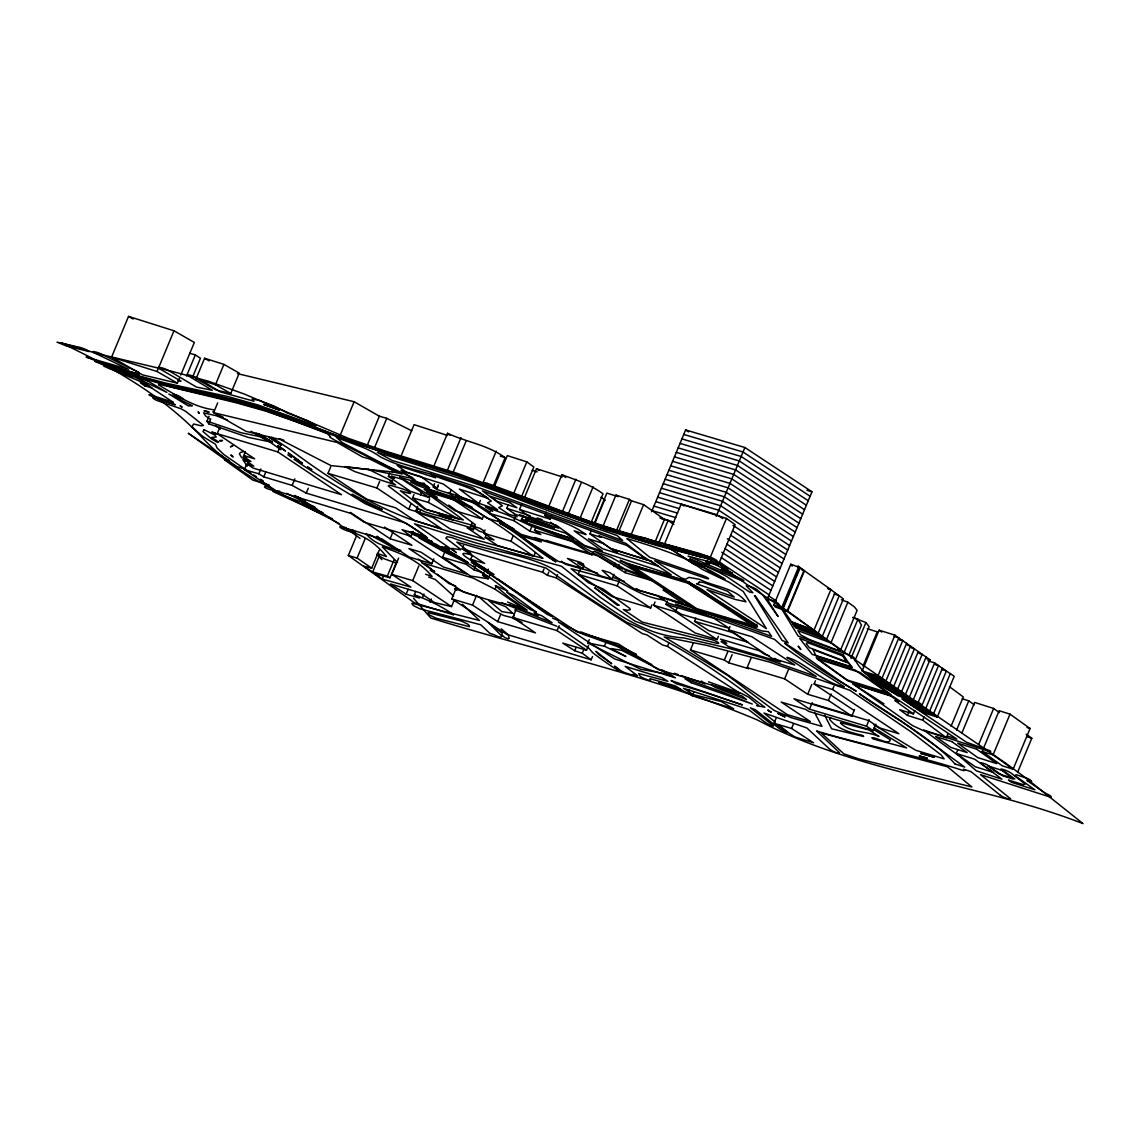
<?xml version="1.0" encoding="UTF-8"?>
<svg xmlns="http://www.w3.org/2000/svg" width="1140" height="1140" viewBox="0 0 1140 1140"><rect width="100%" height="100%" fill="white"/><g stroke="black" fill="none" stroke-linecap="round" stroke-linejoin="round"><path stroke-width="1.5" d="M179.422 378.295L177.384 383.183L142.486 374.861L111.578 357.134L128.535 316.407L173.993 330.785L194.341 342.456L180.775 375.046M144.823 385.833L140.405 382.855L147.502 384.992L151.919 387.971L144.823 385.833L146.177 382.57M177.384 383.183L157.035 371.512L173.993 330.785M186.504 376.086L195.325 354.896L189.839 353.286M192.29 377.796L200.426 358.245L195.325 354.896M196.123 378.637L204.602 358.274L223.924 364.387L239.229 373.094L230.764 393.457L216.187 390.051L196.123 378.637L215.446 384.75L230.764 393.457M215.446 384.75L223.924 364.387M206.995 421.145L241.11 432.73L260.233 436.72L270.55 441.964L248.306 437.404L208.691 423.809L206.995 421.145L209.033 416.257M208.691 423.809L210.729 418.922M213.608 412.666L337.169 442.463L362.406 456.941L369.802 459.064L396.392 472.33L330.971 465.59L280.312 439.527L246.012 431.348L213.608 412.666L217.683 402.89M245.428 451.568L243.404 456.456L246.653 457.439L243.903 455.587L254.647 458.822L217.213 433.684L219.92 427.158M248.634 460.902L247.28 464.165L253.878 466.16L243.832 459.392L245.186 456.128M413.165 531.311L411.127 536.199L364.002 522.149L350.963 513.442L276.137 490.841L244.345 469.68L246.383 464.792M411.127 536.199L401.993 529.673L425.876 536.626L405.755 523.018L306.233 493.121L292.139 485.426L263.753 476.848L258.837 473.812L260.875 468.925M263.753 476.848L265.791 471.96M247.28 464.165L253.009 468.027L341.53 494.717L277.832 451.939L279.87 447.051M292.139 485.426L294.847 478.9M306.233 493.121L308.27 488.234M339.891 435.95L354.127 401.736L379.349 416.214L386.759 418.323L411.782 430.82M328.007 473.328L376.913 488.02L408.719 509.295L415.573 511.361L441.422 528.647L414.846 520.667L395.751 507.884L366.567 499.12L328.007 473.328L330.728 466.816M367.151 445.541L379.349 416.214M374.547 447.649L386.759 418.323M415.658 591.489L414.305 594.752C428.041 599.996 441.565 606.081 453.62 614.859L414.404 602.761L348.327 555.494L356.464 535.942M376.913 488.02L379.62 481.493M430.649 494.389L429.281 497.653L410.543 491.368L388.412 476.349L389.766 473.086M379.178 550.25L371.711 568.176L357.091 558.087L365.228 538.536M400.525 457.24L414.091 424.65L447.621 435.48M396.122 563.117L390.008 577.78L387.344 576.056L372.666 571.995L379.449 555.707M384.522 527.093L411.953 545.291L390.136 538.793L392.844 532.28M412.637 497.795L428.298 502.398L458.793 519.113L426.061 509.466L412.637 497.795L413.991 494.532M408.719 509.295L410.756 504.407M398.63 558.073L391.847 574.361L410.942 587.129L382.342 579.106L383.695 575.857M420.418 494.959L421.772 491.696M387.344 576.056L394.126 559.769M433.271 467.514L447.521 433.3C466.388 442.078 488.205 445.099 505.12 457.682L492.907 487.008M415.573 511.361L417.611 506.474M474.867 526.423L473.513 529.687L467.087 527.777L484.215 539.192L450.371 529.06L433.257 517.645L419.278 513.171L416.87 511.561L418.223 508.298M483.659 515.722L482.291 518.985L454.945 510.72L426.531 491.611L427.885 488.348M419.278 513.171L420.632 509.908M456.67 494.375L455.316 497.639L449.702 493.606L436.748 489.488L433.243 486.98L434.597 483.716M428.298 502.398L429.652 499.135M433.243 486.98L436.948 488.148L438.301 484.885M436.748 489.488L438.102 486.239M447.422 470.236L460.988 437.66M453.093 472.302L465.975 441.351M414.305 594.752L419.463 598.03L406.139 594.225L408.163 589.337M454.247 600.067L451.526 606.58L412.723 580.63L418.822 565.967M449.702 493.606L451.055 490.343M297.526 496.67L344.522 527.849L382.171 539.077L409.26 557.047L431.775 563.744L433.813 558.856M422.598 597.246L423.966 593.997M489.573 575.558L488.219 578.807L470.492 575.999L442.548 557.303L445.27 550.777M429.98 602.248L431.333 598.985M482.662 483.688L496.228 451.112M479.028 503.652L459.306 489.089L488.162 498.408C471.248 485.825 449.431 482.804 430.564 474.041L435.694 477.831L397.133 465.376L406.795 472.501L443.346 484.044L462.811 498.422L479.028 503.652L480.382 500.403M473.513 529.687L470.179 527.492L472.202 522.605M472.017 556.078L470.663 559.341L484.671 563.402L462.199 548.867L463.553 545.604M494.432 486.552L507.328 455.601L526.822 461.871L533.862 467.03L520.98 497.981M592.486 656.555L591.133 659.803L506.93 634.453L451.753 598.856L456.499 587.442M593.427 551.575L592.073 554.824L521.265 534.418L489.502 513.37L491.54 508.483M486.595 534.133L485.241 537.396L494.048 540.004L483.688 533.192L485.041 529.929M483.987 572.038L482.633 575.287L487.721 576.641L480.709 572.095L473.969 569.872L475.323 566.623M550.506 522.263L558.657 528.148L514.924 514.211L506.787 508.34L508.155 505.077M513.271 494.461L526.822 461.871M516.89 607.706L512.829 617.481L535.472 632.885L497.681 621.642L472.544 605.112L476.606 595.337M462.199 548.867L542.64 572.223L547.428 575.33L556.22 577.88L642.305 633.569L646.907 634.909L662.354 644.884L667.442 646.366L740.116 693.376L658.051 669.551L618.464 643.943L577.096 631.93L486.923 572.38L488.276 569.116M535.928 527.065L534.574 530.328L540.83 534.475L529.886 531.212L513.884 520.624L515.251 517.361M546.331 512.216L544.977 515.48C559.199 520.795 573.833 525.312 586.06 534.603L574.161 530.827L602.333 551.076L584.321 545.362L556.277 525.212L529.715 516.776L519.541 509.466L521.564 504.578M524.286 498.066L536.484 468.74L562.234 476.905M535.116 553.043L533.762 556.306L510.934 541.258L512.971 536.37M521.792 519.213L565.511 533.135L573.648 539.02L529.901 525.084L521.792 519.213L523.146 515.964M495.017 589.223L473.143 578.08L421.629 562.676L434.739 571.496L430.193 570.128L463.553 592.102L490.399 600.438L523.873 608.803L495.017 589.223L496.37 585.974M529.886 531.212L531.91 526.324L506.103 514.397L485.355 506.915L492.68 511.376M497.681 621.642L500.403 615.13M548.369 507.328L561.92 474.739C576.156 480.068 590.776 484.571 603.017 493.862L590.805 523.189M519.541 509.466L550.107 519.17L551.461 515.907M514.254 615.016L512.886 618.279L522.049 622.383M561.678 513.399L575.914 479.185M542.64 572.223L543.994 568.96M568.318 513.941L581.201 482.99M547.428 575.33L548.782 572.066M579.576 519.356L593.142 486.78M556.22 577.88L557.588 574.617M589.907 533.834L601.094 537.353L598.97 535.843L626.672 545.376L647.491 560.139L610.698 548.568L589.907 533.834L591.275 530.584M593.983 524.058L606.865 493.107L618.051 496.627L615.928 495.116L602.362 527.706M594.524 524.172L604.684 499.733M651.995 604.727L650.641 607.991L611.667 596.434L578.194 574.318L580.217 569.43M654.047 581.3L625.091 572.651L597.773 555.85L545.989 540.389L547.399 541.329L534.703 537.51L541.372 541.985L519.384 535.372L558.03 561.236L582.683 568.646L584.051 565.397M588.553 645.311L586.516 650.199L557.09 630.634L559.127 625.746M616.555 530.328L629.437 499.363L615.928 495.116M618.621 531.796L631.517 500.845L629.437 499.363M591.133 659.803L582.269 653.277L574.731 650.755L576.085 647.506M613.961 566.609L615.315 563.345M582.683 568.646L567.407 558.415L580.659 562.405L583.509 564.314L577.724 563.003L600.438 575.8L611.966 579.163L614.004 574.275M630.734 535.601L643.616 504.649L631.517 500.845M617.68 567.72L619.034 564.457M582.269 653.277L584.293 648.389M587.884 642.946L604.371 646.209L625.917 656.526L611.125 648.503L621.841 650.37L673.227 676.533L663.836 673.555L640.723 669.266L587.884 642.946L589.238 639.683M650.641 607.991L617.182 585.889L619.889 579.362M625.091 572.651L626.444 569.387M651.581 511.746L685.625 429.951L744.89 447.521L811.979 491.782L767.035 599.754M604.371 646.209L605.725 642.96M654.959 542.227L664.449 519.413L643.616 504.649M658.649 543.267L668.14 520.453L659.875 517.874M664.193 544.834L681.15 504.108L726.465 518.443L735.101 524.614L718.143 565.355L705.674 561.721L709.123 564.328L700.858 564.927L703.636 567.093L693.961 564.172L664.193 544.834L709.507 559.17L718.143 565.355M718.414 636.305L717.046 639.568L695.229 633.028L653.662 605.269L655.016 602.005M666.017 604.286L714.139 618.436L729.272 628.34L681.136 614.189L666.017 604.286L667.385 601.036M717.046 639.568L675.493 611.809L676.846 608.546M716.291 516.221L744.89 447.521M667.442 646.366L668.795 643.103M709.507 559.17L726.465 518.443M694.545 621.286L734.146 633.028L748.268 642.347L708.638 630.591L694.545 621.286L695.899 618.023M875.933 724.185L873.212 730.712L808.702 711.389L805.752 709.408L781.185 702.055L810.355 721.52L787.284 714.609L690.427 649.985L693.149 643.459M688.118 693.305L721.121 701.485L733.732 708.852L692.293 695.742L688.118 693.305L689.472 690.042M692.293 695.742L693.661 692.479M728.645 629.822L751.873 636.747L794.794 665.019L771.98 658.264L728.645 629.822L729.999 626.572M751.189 657.851L747.127 667.627L748.738 668.71L728.731 662.81L724.342 660.017L727.733 651.866M728.731 662.81L732.122 654.659M756.276 625.603L688.375 583.295L629.109 565.725L696.127 609.971L755.464 627.556L756.818 624.278M767.477 599.284L768.83 596.02L776.226 600.894M801.463 569.615L804.484 570.698L787.512 611.482L775.243 606.922L773.846 604.941L790.804 564.215L800.138 567.734L830.875 589.58L813.889 630.42L826.457 639.625L843.415 598.899L830.846 589.679L827.654 588.468M798.57 567.065L781.598 607.862L780.829 606.779L786.999 611.368L803.957 570.641L797.786 566.053L800.166 567.663L783.18 608.461L813.931 630.32L791.587 621.956L792.899 623.851L818.064 633.413M782.696 608.304L799.653 567.563M854.544 709.579L851.837 716.105L828.41 700.473L807.719 694.274L784.619 678.856L788.695 669.08M773.989 723.302L791.587 728.46L813.59 742.81L794.765 736.853L773.989 723.302L776.027 718.414M835.022 592.672L818.035 633.498L792.856 623.936L795.62 627.898L826.457 639.625M822.225 636.59L839.211 595.778L834.238 593.983M791.587 728.46L793.625 723.572M807.719 694.274L811.794 684.499M847.861 602.219L854.444 606.936L857.109 610.356L840.152 651.082L837.487 647.663L830.918 642.96L847.861 602.219L841.348 599.754M854.159 710.505L814.131 683.986L815.485 680.737M873.212 730.712L866.471 726.194L809.514 709.166L812.236 702.639M842.688 655.913L810.64 643.744L807.191 642.675L806.208 643.616L809.343 647.648L846.208 661.727L842.688 655.913L857.95 619.262L853.148 617.424M813.518 704.078L868.794 720.608L879.695 727.961L898.876 733.704L832.571 689.5L833.924 686.251M828.41 700.473L831.117 693.961M848.858 655.357L861.469 625.076L857.95 619.262M850.996 658.379L865.915 622.54L852.82 617.552M854.9 660.901L869.15 626.687L865.915 622.54M863.009 666.074L877.244 631.859L867.312 628.71M862.168 670.933L879.125 630.192L894.914 635.165L929.969 659.775L913.012 700.516L897.593 695.657L862.168 670.933L877.957 675.906L913.012 700.516M877.957 675.906L894.914 635.165M866.471 726.194L869.179 719.682M889.642 684.086L906.614 643.331M918.284 651.567L901.327 692.322L885.78 687.42M909.107 697.808L926.093 657.01M947.668 734.417L946.314 737.68L922.702 720.181L907.469 715.407L908.822 712.144M907.469 715.407L899.617 709.707L913.425 713.925L914.793 710.662M934.629 662.882L942.424 668.353L925.466 709.094L917.672 703.622L934.629 662.882L927.917 660.773M921.548 706.387L938.534 665.575L935.156 664.606M922.702 720.181L924.056 716.918M929.428 711.645L914.537 706.957L918.484 709.75L933.304 714.424L950.318 673.541L954.209 676.319L937.251 717.06L922.502 712.414L918.541 709.622L933.361 714.281L937.251 717.06M951.059 726.266L963.272 696.939L949.378 686.651M956.56 730.184L968.772 700.858L962.245 698.792M961.732 733.376L974.629 702.425L993.667 708.467L999.395 712.586M956.26 753.455L974.501 759.14L993.524 772.464L975.284 766.764L956.26 753.455L957.614 750.191M978.747 744.306L993.667 708.467M982.181 751.445L999.139 710.719L1010.011 714.153L1030.076 728.503L1013.118 769.244L1002.231 765.795L982.181 751.445L993.068 754.894L1013.118 769.244M993.068 754.894L1010.011 714.153M1017.55 772.435L1031.8 738.221L1026.171 734.189M243.59 451.469L240.269 452.594L239.414 453.934L241.609 457.596L244.872 458.764A3.719 0.727 24.3 0 1 246.183 459.306M391.561 471.504L402.164 474.041L334.733 440.14L329.802 437.176L330.514 436.649L327.209 433.656L295.16 421.358L265.777 411.127L235.667 402.648L159.529 384.351L158.489 384.85C175.617 394.896 193.501 407.08 213.764 409.801M830.561 717.488L829.606 719.297C837.387 729.315 850.64 732.464 862.367 735.328L863.678 736.54L831.644 728.802L824.648 715.279M414.789 479.769L411.455 480.068L419.534 483.816L425.021 484.529L422.527 483.374L424.223 483.232M270.28 486.866C254.576 484.928 275.581 492.38 279.613 491.098M508.084 638.671L509.238 638.428L508.326 634.795L501.187 628.81M212.738 411.811L213.992 411.868M754.409 626.587L757.53 626.914L756.86 625.361L710.192 595.536C684.67 574.389 649.658 573.221 620.146 560.296L636.719 570.029M413.749 478.729L372.58 470.15L346.589 466.702M178.011 380.632L181.018 381.159L158.46 368.135A5.957 1.069 19.1 0 1 160.84 367.579A5.957 1.069 19.1 0 1 167.922 370.158L196.465 387.073L212.254 390.293L187.972 375.644A5.942 0.955 20.8 0 1 190.052 375.174A5.942 0.955 20.8 0 1 197.078 377.896L220.334 391.889L254.006 401.223L252.068 398.986L259.507 400.496L274.512 406.253L287.266 412.936L307.786 420.76L316.122 425.676L257.996 404.985L227.686 396.506L165.528 383.054L135.233 374.932L102.6 364.629L94.805 361.266L139.137 374.347L101.916 362.99L86.056 357.005L128.435 369.274L93.124 352.274A5.942 0.898 21.9 0 1 94.392 351.719L96.216 352.146A5.957 1.026 19.8 0 1 102.315 354.526L138.966 372.481M515.764 618.649L503.581 615.443L495.601 611.382L479.27 597.132L454.632 588.611L456.698 590.42M451.526 606.58L434.411 602.533L420.076 592.8L390.507 583.937L406.139 594.225M237.434 373.592L354.127 401.736M718.67 564.072L706.03 560.866L709.422 563.616L700.929 564.756L703.722 566.894L693.961 564.172L664.264 544.678M371.711 568.176L363.503 566.053L372.666 571.995M390.008 577.78L374.846 573.776L382.342 579.106M840.152 651.082L809.557 639.597L800.579 634.795L797.957 630.634L830.918 642.96M711.845 558.856L708.738 558.016C635.265 539.106 563.317 515.038 492.808 487.108A5.942 0.713 23.9 0 1 485.426 483.574L484.799 483.004A5.942 0.713 23.9 0 1 487.607 483.46M107.858 367.408L170.245 385.947L232.033 399.855L262.271 408.391L352.502 441.294L460.66 475.779L604.499 528.675L645.468 541.714L702.739 557.417L657.88 545.818L606.694 530.214L459.121 476.149M109.625 368.377L172.211 387.158L234.113 401.465L264.452 410.101L355.167 443.261L427.272 466.132M711.517 559.968L605.112 529.103L463.296 477.617L390.35 454.846L353.942 442.349L297.284 419.976C256.172 403.004 212.453 394.825 169.262 385.149L103.797 366.168L144.381 383.211L173.394 402.392C125.372 386.218 160.227 400.097 175.389 404.771L155.368 398.003A5.942 0.926 23 0 0 152.86 397.988A5.942 0.926 23 0 0 157.035 400.511L181.246 408.861L185.934 411.526L203.476 425.405L201.338 425.847L193.558 424.009L192.104 426.659L192.774 427.728L202.735 436.421L215.517 444.286L216.999 447.934L223.668 454.404L250.743 473.185M597.659 573.121L565.426 564.286L561.436 561.25M663.979 600.01C646.922 597.887 632.6 589.266 618.236 581.343L571.069 568.689L588.354 582.697L603.317 589.109L629.75 608.332L630.334 609.644L627.755 610.299L623.281 609.487L642.205 622.084L711.474 639.54A5.942 1.04 20.4 0 1 718.471 642.775A5.942 1.04 20.4 0 1 714.794 642.832L650.655 626.957L634.966 621.143L600.039 597.118L561.379 566.195L475.309 542.711L414.476 523.745L456.385 552.715L451.725 548.34L460.717 549.822L460.403 549.167L445.854 538.151L447.08 536.712L452.224 537.624C486.409 551.917 526.167 552.572 558.201 571.966C597.446 597.574 634.225 634.894 683.658 637.901L729.001 648.346L764.484 658.421L816.254 676.519L786.928 657.395C802.988 660.872 823.707 683.658 844.327 686.807L807.761 663.58L780.843 644.984L774.544 639.369L675.721 604.015M244.345 469.68L258.837 473.812M658.749 596.12L639.241 590.52L636.419 588.568M486.923 572.38L493.991 574.432L470.663 559.341M425.591 574.232L432.046 576.484C419.306 560.552 400.938 553.299 382.356 546.929L397.475 562.405L394.682 562.562L384.209 558.785L376.927 554.667M442.548 557.303L465.918 564.143L473.969 569.872M470.179 527.492L416.87 511.561M348.327 555.494L357.091 558.087M683.758 434.44L743.024 451.996L810.113 496.271M681.891 438.914L741.157 456.484L808.246 500.745M680.024 443.403L739.29 460.959L806.379 505.234M678.158 447.878L737.423 465.448L804.512 509.708M806.892 490.286L811.979 491.782M676.291 452.352L735.571 469.922L802.645 514.183M674.424 456.841L733.704 474.411L800.793 518.672M672.572 461.315L731.837 478.886L798.926 523.146M670.705 465.804L729.971 483.36L797.06 527.635M668.838 470.279L728.104 487.849L795.193 532.109M666.971 474.753L726.237 492.323L793.326 536.584M665.105 479.242L724.37 496.812L791.459 541.072M663.238 483.716L722.504 501.286L789.593 545.547M661.371 488.205L720.651 505.761L787.726 550.036M659.504 492.68L718.784 510.25L785.873 554.51M657.652 497.154L716.918 514.724L722.746 518.572M655.785 501.643L679.483 508.668M653.918 506.117L677.616 513.143M652.052 510.606L675.764 517.631M662.041 518.6L673.897 522.106M485.483 533.036L479.427 531.254L470.934 525.654L479.983 528.319L484.486 531.283M483.688 533.192L510.934 541.258M533.762 556.306L497.738 545.632L485.241 537.396M578.194 574.318L617.182 585.889M690.427 649.985L724.342 660.017M512.829 617.481L557.09 630.634M489.502 513.37L513.884 520.624M534.574 530.328L571.81 541.414L592.073 554.824M672.728 592.9L663.024 590.007L683.273 603.459L634.054 588.767L609.815 572.651L602.134 570.356L611.966 579.163M693.106 606.979L658.763 596.719L668.639 603.288L706.259 614.531L700.616 610.769M769.073 655.657L764.769 654.374L759.197 650.669L720.594 639.127L726.793 643.259L721.093 641.564L728.731 646.651L780.202 662.026L774.687 658.35M400.895 550.421L394.725 548.582L377.026 536.798M586.516 650.199L562.775 643.103L574.731 650.755M653.662 605.269L675.493 611.809M814.131 683.986L832.571 689.5M747.127 667.627L784.619 678.856M391.847 574.361L412.723 580.63M851.837 716.105L793.924 698.749L809.514 709.166M426.531 491.611L453.891 499.861L482.291 518.985M217.213 433.684L277.832 451.939M243.832 459.392L250.971 461.543L243.404 456.456M245.955 469.352L236.992 466.645L228.755 461.116L224.48 459.819L252.823 480.097L269.225 485.041M451.753 598.856L472.544 605.112M388.412 476.349L394.582 478.23L391.433 476.093L402.434 479.427L429.281 497.653M377.169 553.399L386.417 556.562C376.784 543.994 363.489 534.888 348.056 531.126A5.942 0.884 22.8 0 1 340.546 527.706A5.942 0.884 22.8 0 1 342.485 527.193L355.623 532.109L352.303 529.687M651.382 579.904L624.606 569.829M946.314 737.68L922.673 730.312L912.542 725.61L853.176 684.029L890.91 696.084L898.619 701.528L894.9 700.516L913.425 713.925M661.1 518.358L664.449 519.413M894.102 636.391L898.819 637.887L881.833 678.685L866.101 673.726M902.695 640.651L899.56 639.668L902.723 640.595L885.737 681.392L870.034 676.433M907.369 645.112L910.504 646.067L893.532 686.836L877.914 681.905M911.288 647.834L914.394 648.817L897.437 689.572L881.847 684.67M919.068 653.363L922.174 654.303L905.217 695.058L889.713 690.184M926.877 658.806L929.969 659.775M941.426 669.351L946.385 670.918L929.371 711.788L914.48 707.099L902.581 698.877L917.672 703.622M873.981 679.155L889.656 684.057M893.646 692.935L909.136 697.737M906.514 701.67L921.576 706.316M910.504 704.392L925.495 709.009L933.304 714.424M111.578 357.134L157.035 371.512M455.316 497.639L429.68 489.502L424.18 485.54L428.113 486.794L424.351 484.087L416.784 481.693L400.952 470.336L421.002 476.691L436.948 488.148M1026.969 727.52L1030.076 728.503M532.152 470.279L537.197 471.889M506.787 508.34L530.328 515.836M537.054 517.973L542.099 519.584M613.049 577.439L624.52 581.471M1027.026 736.711L1031.8 738.221M367.451 534.261L369.816 535.016M500.303 456.128L505.12 457.682M674.31 673.312L678.385 674.638M424.322 484.671L399.655 477.133L431.946 496.897L463.41 520.025L424.507 509.01L400.325 490.727L408.077 493.022A5.942 0.969 23.3 0 0 409.801 492.295A5.942 0.969 23.3 0 0 402.263 488.803L389.909 485.141L388.17 485.868L418.081 508.526L425.676 512.131L473.755 525.725L475.522 524.856L448.775 505.091M947.853 736.183L956.888 739.119L892.321 696.013L852.506 683.587L883.985 703.836M526.951 521.878L520.937 519.926L527.735 523.132M429.666 487.792L410.828 481.821L417.183 485.341L451.255 497.382L472.174 507.257M279.343 438.686L283.974 440.211M747.085 624.15L751.488 625.618M448.163 492.594L497.695 509.851L487.564 502.797L491.297 501.059L472.587 487.621L444.785 478.458C423.168 471.162 400.311 467.514 379.919 456.627C366.852 446.966 350.835 443.845 336.229 437.119L342.328 442.634L387.899 466.317L412.666 477.674M672.158 600.723L771.595 636.391L768.431 631.745L761.834 630.933L723.672 617.082M681.107 675.521L705.261 683.815L701.214 680.979M455.231 496.427L476.064 503.652L489.046 511.475M221.189 416.385L217.27 415.017L223.397 417.368M530.912 520.724L551.903 527.948A5.942 0.755 25 0 0 553.499 527.535A5.942 0.755 25 0 0 546.032 523.873L519.555 514.696M708.553 681.863L741.37 693.419L748.795 697.224L758.585 705.304L756.604 705.603L764.94 707.27L756.134 700.758C716.005 669.864 673.156 641.792 626.416 622.112L579.562 591.731L545.918 568.019L456.798 542.084L470.264 552.815L471.632 555.009C445.683 547.684 485.797 568.19 488.134 571.111M455.544 585.932L448.918 583.566L437.361 574.275M487.621 483.431L592.187 522.291A5.942 0.784 23.7 0 1 596.548 523.502L636.733 536.883L642.333 537.538A5.942 0.926 21.3 0 1 649.715 539.847L698.962 553.27L712.529 558.03A5.942 0.941 23.1 0 1 716.12 561.08L715.763 561.065A5.942 0.941 23.1 0 1 721.691 564.813L720.836 564.77L725.981 567.663A5.942 0.941 23.1 0 1 725.197 569.031A5.942 0.997 21.9 0 1 719.084 566.537L711.089 562.177L688.118 556.135L739.361 578.094A5.942 0.841 22.5 0 1 743.75 580.574A5.942 0.841 22.5 0 1 741.485 580.588L689.743 558.956L718.129 571.881L726.85 576.641L749.593 592.073L752.913 592.729L746.472 586.103A5.942 0.77 21 0 1 748.239 585.903L750.149 586.473A5.942 0.713 21.8 0 1 757.06 589.708L762.503 594.695L778.093 616.512L767.448 599.654A5.942 0.798 21 0 1 770.141 599.811L772.179 600.495A5.942 0.741 21.9 0 1 778.421 603.644L798.1 636.02L848.345 654.688A5.942 0.812 22.3 0 1 853.86 657.324C861.968 676.405 891.736 695.144 914.807 700.844A5.942 0.812 22.4 0 1 920.308 703.48A5.942 0.812 22.4 0 1 919.923 704.306L901.854 698.905L966.492 742.24L990.019 750.79A5.942 0.827 22.5 0 1 989.491 751.573L923.543 729.985L959.823 756.461L976.41 770.882L1001.946 779.204L980.571 763.116A5.942 0.884 23.4 0 1 987.311 764.897L1002.573 775.77L1013.075 779.033L1000.792 769.372A5.942 0.884 23.2 0 1 1004.511 769.913A5.942 0.884 23.2 0 1 1010.995 773.048L1025.202 784.049L1023.193 784.619L1008.415 780.059L1011.636 782.354L1034.878 789.792L1014.757 775.556L1016.31 774.758L1027.24 778.364A5.942 0.983 23.4 0 1 1030.66 781.456L1026.869 780.415L1045.266 793.212A5.942 1.026 23.7 0 1 1050.596 796.048A5.942 1.026 23.7 0 1 1049.969 797.017L980.5 774.63L1010.596 798.769L1009.47 799.04A5.942 1.097 22.5 0 1 1000.25 795.207M529.501 520.211L525.625 519.113M529.331 523.702L570.242 538.507L587.257 547.2L671.189 574.717L642.019 555.693L626.145 543.538L482.363 490.841L502.398 505.761L498.665 507.542L508.597 514.111L517.147 516.847L513.841 513.342M580.688 631.859L619.747 646.223L636.376 654.26M531.952 526.267L572.864 541.244L616.341 565.939M514.753 609.943L556.534 626.145M685.582 602.932L688.916 604.172M501.857 602.775L552.145 622.725L542.07 615.942L534.133 612.622L538.052 615.757L534.902 614.987L509.965 604.984M827.697 588.382L830.875 589.58M773.846 604.941L783.209 608.404M813.931 630.32L791.63 621.856L781.613 607.791M794.267 625.974L822.254 636.519M227.501 420.061L216.215 415.715L203.59 412.865L205.585 415.943L209.532 418.751M507.571 602.034L527.221 610.171L509.723 598.001L495.301 585.604L507.799 591.161L491.853 578.992L470.336 564.699L443.104 551.304L419.007 537.895L441.18 547.656L453.007 554.781L430.92 543.481L444.971 551.632L460.033 558.5L435.95 544.151L412.11 534.033M411.226 531.568L427.557 538.109C408.676 522.804 387.001 513.185 365.057 503.652C341.387 488.889 316.948 475.223 294.049 459.32M312.944 506.331L272.759 491.411L332.395 518.743M409.759 532.323L432.146 541.571L408.434 531.468M428.654 577.068L435.266 579.462L453.606 595.978M316.892 508.982L302.456 503.068L323.161 512.929M377.041 536.27L378.109 536.755M617.766 566.722L623.024 569.159M314.825 507.115L286.738 493.335M368.12 469.167L392.588 481.308L390.022 481.037L395.637 484.913L354.882 471.618L344.779 466.531M370.514 535.202L399.827 551.318C387.999 546.929 374.333 544.421 366.253 533.891M294.776 495.458L305.506 501.001M497.809 520.239L514.254 529.088M651.88 664.577L617.196 646.48L583.937 634.538L558.329 621.984L595.052 646.394M255.987 432.787L272.645 442.22L259.222 433.898M251.028 431.248L269.14 441.508L280.939 449.73M662.069 669.921L675.422 677.858L614.873 659.034L596.391 647.292M338.922 523.417C290.786 497.524 237.946 477.375 200.483 435.694C161.153 394.639 111.506 366.709 60.605 342.67L97.071 353.543L171.67 371.27L208.506 381.245L244.188 393.984L348.655 438.458L384.493 450.813L457.111 473.3L599.498 525.155L709.251 556.876L748.339 585.575L788.495 611.696L847.291 654.346L1005.993 763.415L1025.53 777.765L1083 823.593C976.325 782.368 859.289 773.775 757.245 719.91C651.909 675.464 539.676 651.638 430.749 618.023L413.478 598.215M204.602 358.274L209.233 360.895M128.535 316.407L133.166 319.058M874.209 729.842L890.34 739.789C888.801 745.802 876.062 736.796 871.886 737.794L873.254 739.019L906.656 747.911L873.853 727.79M873.668 724.67L915.748 750.277L944.148 758.884L941.141 754.965L911.102 731.894L849.913 690.298L769.742 662.141L706.629 645.354L664.164 636.875L727.206 675.108L774.117 710.434L791.516 717.787L821.926 726.337L814.459 712.4M473.556 565.939L474.724 566.651M437.233 497.353L424.194 489.317C469.067 501.686 507.157 529.687 542.953 558.401L470.321 538.322L408.533 518.643C365.527 502.341 326.496 476.72 289.802 449.288L271.676 437.304M253.55 474.91L256.358 476.634M260.561 479.242L263.368 480.966M482.633 575.287L488.219 578.807M690.783 692.921L683.473 688.275L748.31 709.365L765.182 722.404M558.472 620.602L552.558 618.165M685.625 429.951L688.546 431.889M732.963 525.312L784.006 558.999M732.55 530.755L782.14 563.474M730.683 535.23L780.273 567.948M727.363 538.75L778.406 572.437M726.95 544.193L776.54 576.911M725.097 548.682L774.673 581.4M721.763 552.202L772.806 585.875M721.364 557.631L770.953 590.349M719.497 562.12L769.087 594.838M688.375 583.295L755.464 627.556M681.15 504.108L684.014 506.018M406.994 534.461L466.502 573.933L443.46 567.065L421.045 552.202L408.904 548.582L431.775 563.744M350.393 512.43L390.136 538.793M494.732 576.869L471.305 562.191L490.328 574.19L547.058 614.332L552.401 616.597L497.553 578.807M558.115 626.772L588.91 648.332L591.945 651.781C590.663 652.137 632.415 681.435 614.531 666.116L619.276 669.536A5.942 1.026 23.6 0 0 628.04 673.712L629.95 674.339A5.942 0.983 23.2 0 0 632.6 674.367L637.602 675.792L625.162 666.359L661.955 677.673L667.883 681.321L638.77 673.583L639.839 675.821A5.942 0.941 23.2 0 0 647.919 679.953L650.527 680.466L649.957 678.656L675.037 685.767L684.071 691.353A5.942 0.812 24.1 0 0 691.41 694.189M668.14 520.453L673.868 524.471M879.125 630.192L881.747 632.059M291.569 457.468L287.836 454.832M942.452 668.282L950.261 673.683M968.772 700.858L974.358 704.862M600.98 497.183L605.197 500.218M561.92 474.739L565.782 477.518M536.484 468.74L539.035 470.564M544.977 515.48L550.107 519.17M344.665 527.107L360.026 538.394M447.521 433.3L450.086 435.209M418.323 559.113L422.256 562.063M424.878 564.029L431.191 569.102M220.348 429.153L215.773 425.633M1000.265 795.207L970.924 771.581L963.414 769.229L964.768 770.255L963.528 770.683C915.292 754.637 865.06 745.817 816.525 730.925L838.983 752.201A5.942 1.126 25.7 0 1 836.603 752.77A5.942 1.126 25.7 0 1 829.364 748.894L806.864 727.961L763.957 713.013L775.3 722.076M779.176 725.211L786.914 731.495A5.914 0.812 29.1 0 1 786.828 732.479L785.346 731.923A6.013 0.798 28.9 0 1 779.532 728.774L755.407 709.75L750.348 707.798L772.507 725.097A5.914 0.77 28.9 0 1 771.865 725.866A5.914 0.77 28.9 0 1 765.31 722.447M462.384 604.228L479.498 620.488L412.082 603.231A6.056 1.568 27 0 0 414.119 605.995L420.061 608.86L480.767 624.777L489.616 633.113A3.691 0.955 25.7 0 0 493.178 634.324L494.959 635.194A5.899 1.539 25.7 0 0 500.702 637.174L501.885 636.433L501.258 635.522L488.362 622.582L502.156 633.099L502.013 635.009L504.35 637.217A3.691 0.969 24.9 0 0 508.098 638.671M377.183 554.667L381.9 559.669M790.804 564.215L792.2 566.195M247.238 466.16L242.877 459.734L246.895 461.159A3.719 0.727 24.3 0 0 248.463 460.574M693.747 563.644L702.625 569.587L729.23 582.269L743.252 591.446L766.365 628.653L706.943 589.58L735.314 599.483L745.931 601.778C734.873 587.684 714.552 586.972 699.618 579.362L688.973 577.396L685.453 579.305L681.15 577.866L654.702 560.723L704.135 577.752A5.942 0.77 21.2 0 0 708.539 578.45A5.942 0.77 21.2 0 0 702.041 575.33L649.7 557.275L626.829 538.565C660.83 548.497 694.844 560.438 725.068 579.106C713.711 575.942 705.09 566.352 693.747 563.644M699.276 582.027L698.678 583.281L696.483 583.794L734.288 597.061L727.591 591.261L703.608 582.526L699.276 582.027M732.265 573.149C713.127 569.302 722.033 566.609 732.265 573.149M204.017 429.652L202.991 431.519L211.427 438.815L217.398 442.377L218.538 441.964L211.613 437.432L216.258 437.062L214.619 434.91L204.017 429.652M843.272 654.845L851.181 666.786L812.15 654.346L799.696 638.414L843.272 654.845M198.218 411.982L199.087 413.25L198.218 411.982M840.935 722.731L840.422 723.059C850.298 732.906 866.856 730.925 879.026 736.469L869.107 730.013L840.935 722.731M954.921 763.885L964.754 767.149L901.868 721.478L859.361 693.747C890.525 716.476 929.67 735.785 954.921 763.885M222.428 440.496C219.749 442.306 217.697 439.555 222.428 440.496M232.674 445.925L230.551 446.752L232.674 445.925M89.02 351.49L66.662 346.019L57 342.171L79.515 347.287A5.942 0.898 21.9 0 1 87.324 350.336L89.02 351.49M768.759 711.089L771.324 712.158L767.819 709.907L768.716 711.146M180.291 405.897L181.916 407.023L180.291 405.897M618.92 605.183L617.367 605.24L594.767 587.77L618.92 605.183M469.224 626.615L436.036 618.193L430.079 615.315A6.056 1.61 26.4 0 1 428.241 612.622L461.401 621.086L467.372 623.936A6.042 1.596 25.9 0 1 469.224 626.601M263.639 404.386L279.371 410.101L263.639 404.386M192.176 405.697L188.428 405.954L168.805 393.984L192.176 405.697M204.929 410.728L203.989 410.799L209.133 412.181L204.929 410.728M512.857 613.334L501.828 611.61L488.647 600.381L505.576 606.58L512.857 613.334M414.903 467.315L392.416 460.546L377.311 452.324L468.284 481.094L504.322 493.991L575.814 521.251L617.096 535.529L622.682 540.517L476.449 486.794L414.903 467.315M934.358 757.288L920.864 753.426L934.358 757.288M755.222 595.793L754.466 595.636L782.083 640.438L788.21 642.989L755.222 595.793M643.288 575.714L625.304 569.259L594.51 551.375L610.912 557.203L643.288 575.714M378.736 508.255L368.633 504.365L352.089 494.147L382.285 509.523L378.736 508.255M933.304 777.394L858.876 758.927L843.856 753.839L821.384 733.063L947.611 766.85L971.864 786.956L933.304 777.394M676.091 686.921L658.763 682.603L680.822 689.686L676.091 686.921M555.75 561.735C536.498 550.577 519.626 534.247 499.833 523.231L514.881 531.725L555.75 561.735M922.816 756.917L919.168 755.906L927.39 758.243L922.816 756.917M448.276 516.962L438.886 514.14L443.246 517.061L452.894 519.997L448.276 516.962M178.367 395.637L172.881 394.012L177.997 397.361L183.469 398.972L178.367 395.637M147.787 380.959L132.938 376.314L166.91 392.388L147.787 380.959M688.945 581.927L629.665 564.371L696.697 608.618L756.034 626.202L688.945 581.927M703.964 692.037L676.348 683.801L671.004 680.509L742.397 704.919L703.964 692.037M471.761 501.757L454.988 496.726L487.136 518.187L503.894 523.203L471.761 501.757M228.955 460.617L224.694 459.32L188.257 433.257L228.955 460.617M886.977 692.379L847.191 679.996L816.197 657.68L855.029 670.007L886.977 692.379M691.182 682.689L684.898 678.713L722.048 691.837L752.286 704.021L691.182 682.689M611.582 663.594L598.685 654.531L595.907 651.325L611.582 663.594M603.26 543.452L588.411 538.835L602.761 548.824L617.609 553.442L603.26 543.452M651.182 561.179L611.496 548.796L618.664 553.826L658.35 566.209L651.182 561.179M860.287 672.586L817.223 658.949L848.131 681.079L891.181 694.702L860.287 672.586M951.815 741.584L935.513 736.44L950.888 747.441L967.19 752.6L951.815 741.584M1003.599 770.868L987.696 765.823L998.939 773.903L1014.842 778.962L1003.599 770.868M976.709 749.194L957.671 743.152L977.75 757.587L996.788 763.629L976.709 749.194M121.595 372.695L120.726 372.424L132.525 377.098L121.595 372.695M852.193 667.413L816.055 655.828L812.962 649.543L848.958 663.266L852.193 667.413M509.879 502.598L490.371 496.328L497.396 501.486L516.904 507.756L509.879 502.598M215.204 433.143C205.385 429.281 220.604 436.62 215.204 433.143M713.783 685.667L711.944 685.069L714.965 687.249L746.486 699.533L742.126 696.055L713.783 685.667M784.833 716.846L778.064 713.512L784.833 716.846M278.075 445.74L285.428 450.927L278.075 445.74M855.998 690.997C831.388 676.676 806.635 661.399 784.619 643.159C808.901 657.709 831.188 676.704 855.998 690.997M442.22 546.815L467.856 562.433L442.22 546.815M530.513 609.558L518.586 601.991L506.687 592.087L513.342 595.379L536.37 612.066L530.513 609.558M232.304 455.815L230.807 454.988L233.002 457.04L232.304 455.815M447.949 548.44L444.828 546.659L449.288 549.38L447.949 548.44M311.704 469.623L307.586 467.058L311.704 469.623M273.572 440.069L268.541 436.962L281.352 445.184L273.572 440.069M297.512 459.676L288.192 452.922L302.442 463.382L297.512 459.676M800.707 649.387L798.299 646.323L800.707 649.387"/></g></svg>
